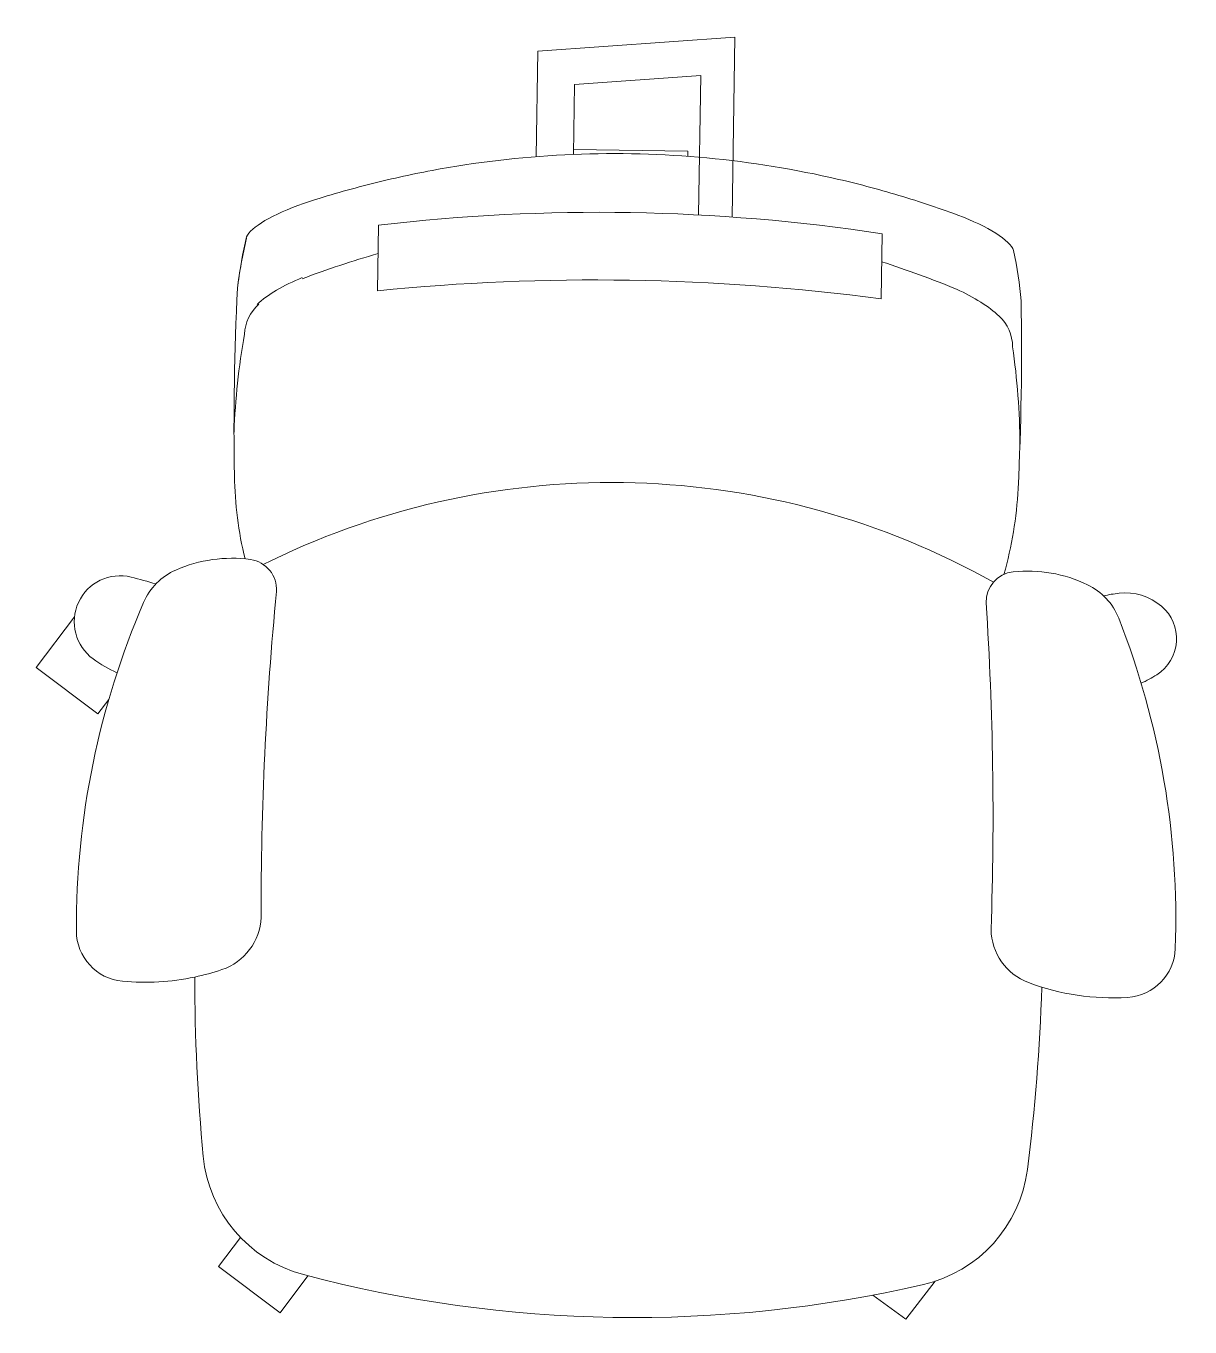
# Model space of a CAD drawing. Header units: millimetres. Extents: x -9358 to 257996, y -67499 to 9117.
# Drawn here: x 14330 to 15017, y -1372 to -604 of the extents above; entities that cross this region are included whole.
import ezdxf

# ---------------------------------------------------------------- set-up
doc = ezdxf.new("R2010")
doc.units = ezdxf.units.MM
doc.header["$LTSCALE"] = 1000
doc.layers.add('A-FRN', color=8, linetype='Continuous', lineweight=9)

# ---------------------------------------------------------------- blocks, each defined once
blk = doc.blocks.new('Task chair 9554N35 - Task chair 9554N35-745676-01-Ground Floor Furniture Plan')
at = {"layer": 'A-FRN'}
for p, q in [((196.29, 309.04), (180.27, 286.99)), ((196.29, 309.04), (233.06, 282.32)), ((-172.91, 306.84), (-189.93, 284.25)), ((-172.91, 306.84), (-153.25, 293.07)), ((233.06, 282.32), (220.49, 265.02)), ((309.54, -42.51), (303.28, -51.12)), ((346.33, -69.25), (309.54, -42.51)), ((346.33, -69.25), (324.31, -99.56)), ((208.68, -134.63), (213.48, -132.22)), ((-148.58, -333.21), (-148.58, -294.79)), ((148.58, -333.49), (148.58, -294.79)), ((-59.88, -447.81), (-59.88, -341.62)), ((-40.06, -424.89), (-40.06, -342.52)), ((56.25, -437.65), (56.25, -375.42)), ((-33.23, -376.98), (-33.23, -379.98)), ((-33.23, -379.98), (34.34, -379.98)), ((34.34, -418.38), (34.34, -376.98)), ((-40.06, -424.89), (34.34, -418.38)), ((-59.88, -447.81), (56.25, -437.65))]:
    blk.add_line(p, q, dxfattribs=at)
for centre, radius, start, end in [((0, -450.69), 759.39, 76.05834, 103.94163), ((-163.69, 208.68), 80, 103.94163, 173.64139), ((163.69, 208.68), 80, 6.35861, 76.05834), ((875.84, 92.84), 1125.96, 173.64139, 179.13874), ((-875.84, 92.84), 1125.96, 0.96847, 6.35861), ((-289.75, -26.87), 142.3, 70.42845, 94.40688), ((281.59, -26.87), 142.3, 85.59312, 102.84069), ((-298.39, 85.1), 30, 94.38503, 178.83074), ((281.59, -26.87), 142.3, 102.84069, 109.57155), ((290.23, 85.1), 30, 1.16926, 85.61497), ((-253.47, 75.17), 34, 1.57827, 70.42845), ((245.31, 75.17), 34, 109.57155, 178.42173), ((157.43, 76.39), 485.9, 178.90131, 202.37717), ((-165.59, 76.39), 485.9, 337.62283, 1.09869), ((1706.65, 39.8), 1926.47, 178.92008, 184.65045), ((-1714.81, 39.8), 1926.47, 355.34955, 1.07992), ((266.69, -140.68), 80.42, 54.9497, 66.54385), ((-300.96, -96.68), 25.22, 123.41207, 230.42017), ((-270.6, -142.7), 80.35, 115.93952, 123.41207), ((297.29, -97.05), 27.13, 257.0503, 54.9497), ((-257.69, -94.44), 37, 202.48154, 245.42433), ((249.53, -94.44), 37, 294.57567, 337.51846), ((-296.15, -90.86), 32.77, 230.42017, 277.57983), ((-304.42, -28.69), 95.5, 277.57983, 283.12992), ((-231.47, -117.14), 18, 277.29162, 2.37389), ((223.3, -117.14), 18, 177.62611, 262.70838), ((351.45, 138.47), 268.81, 253.82651, 257.0503), ((-238.99, -54.28), 81.3, 245.20673, 276.92846), ((1.18, 277.44), 461.37, 241.6816, 296.72751), ((230.83, -54.28), 81.3, 263.07154, 294.79327), ((-5.89, -191.71), 225.5, 165.01048, 178.08469), ((5.89, -191.71), 225.5, 1.91531, 14.48214), ((1424.91, -239.56), 1657.11, 178.08469, 181.91531), ((-1424.91, -239.56), 1657.11, 358.08469, 1.91531), ((192.09, -200.55), 424.12, 181.28036, 189.12463), ((-192.09, -200.55), 424.12, 350.87537, 358.71964), ((-201.97, -267.27), 24.7, 181.26499, 228.14341), ((201.97, -267.27), 24.7, 311.85659, 358.73501), ((0, 988.29), 1291.65, 263.39468, 276.60532), ((18.24, 231.89), 573.38, 248.37033, 253.08596), ((-18.24, 231.89), 573.38, 286.91404, 291.62967), ((1.02, 773.41), 1116.69, 262.30125, 277.59325)]:
    blk.add_arc(centre, radius, start, end, dxfattribs=at)
for centre, major_axis, ratio, start_param, end_param in [((-178.13, -286.44), (-47.97, 16.73), 0.376203, 0.715963, 1.386418), ((178.05, -286.69), (48.06, 16.09), 0.383717, 4.900693, 5.6098), ((2833.64, -1083.59), (-3058.72, 867.3), 0.246692, 0.098786, 0.133654), ((-2833.64, -1083.59), (3058.72, 867.3), 0.246692, 6.149531, 6.184399), ((-2839.57, -1069.52), (3064.79, 850.46), 0.246639, 6.151983, 6.185843), ((-182.36, -335.87), (-44.07, 13.7), 0.260293, 0.190015, 1.407049), ((182.58, -337.07), (43.87, 14.09), 0.248418, 4.873403, 6.095378)]:
    blk.add_ellipse(centre, major_axis=major_axis, ratio=ratio, start_param=start_param, end_param=end_param, dxfattribs=at)
blk.add_open_spline([(193.07, -345.57), (180.76, -349.84), (155.87, -357.56), (104.9, -369.74), (39.59, -378.54), (-39.69, -378.41), (-104.97, -369.4), (-155.89, -357.06), (-180.77, -349.26), (-193.06, -344.95)], degree=3, knots=[0, 0, 0, 0, 0.1, 0.2, 0.4, 0.6, 0.8, 0.9, 1, 1, 1, 1], dxfattribs=at)
blk = doc.blocks.new('G')
at = {"layer": 'A-FRN', "rotation": 179.0782410590968}
blk.add_blockref('Task chair 9554N35 - Task chair 9554N35-745676-01-Ground Floor Furniture Plan', (14681.67, -909.47), dxfattribs=at)

msp = doc.modelspace()

# ---------------------------------------------------------------- block references
msp.add_blockref('G', (0, -148.08))

doc.saveas('drawing.dxf')
